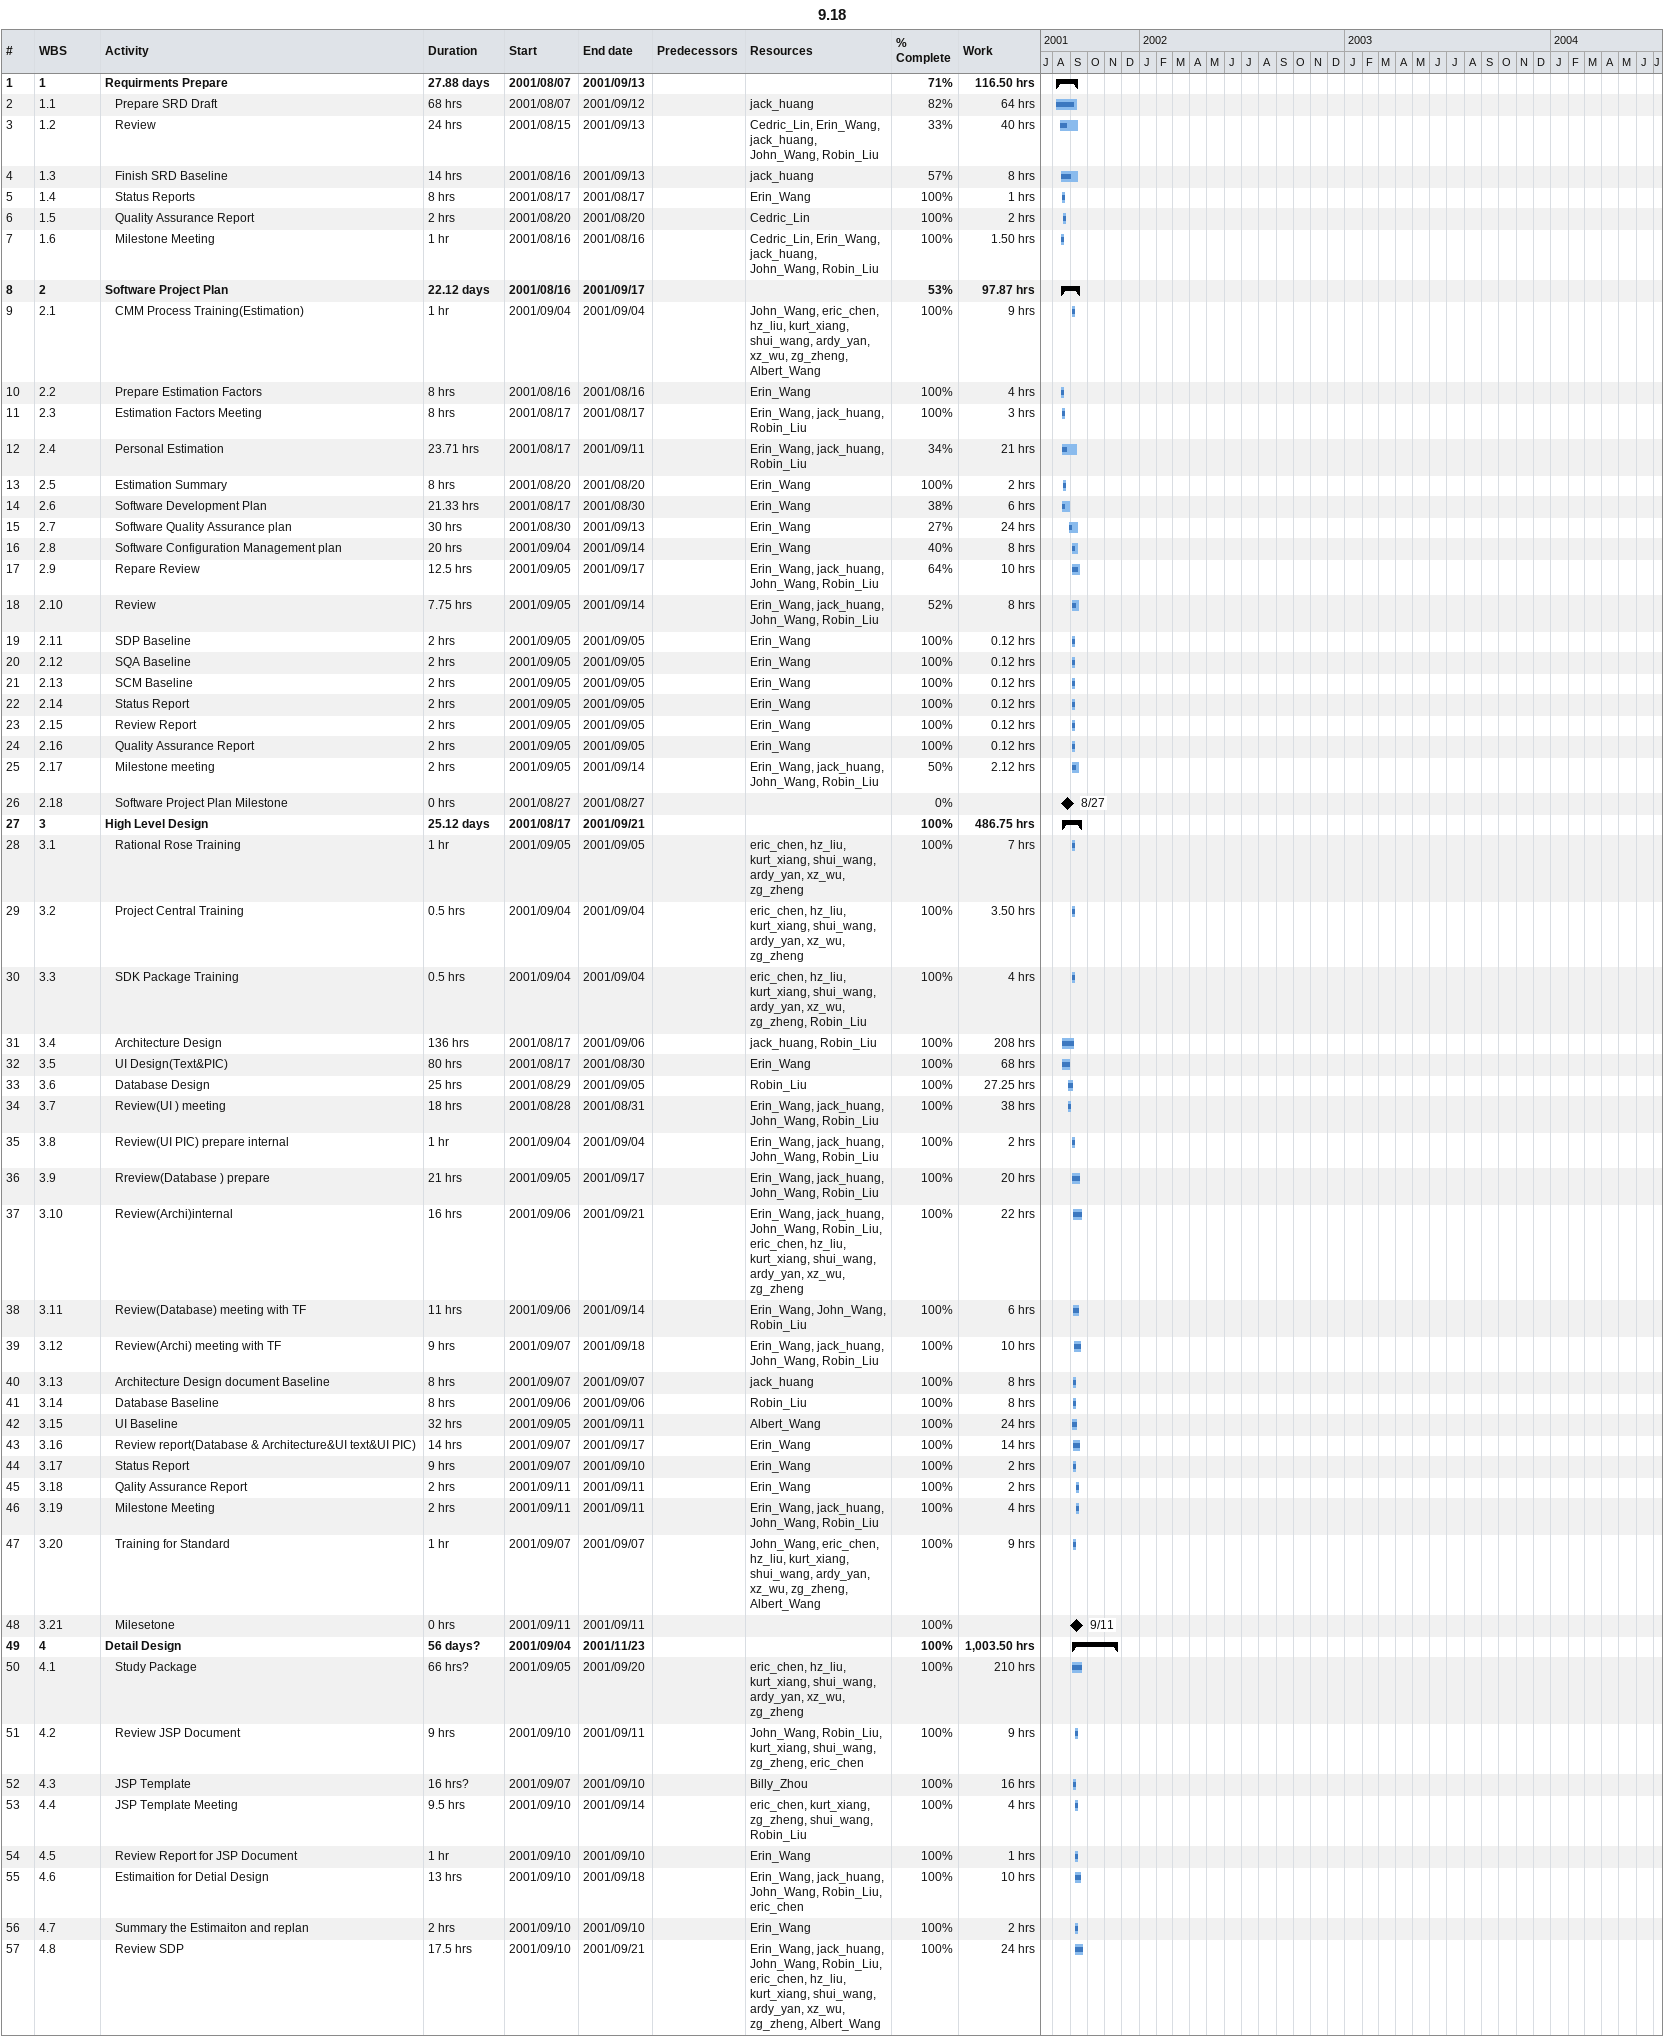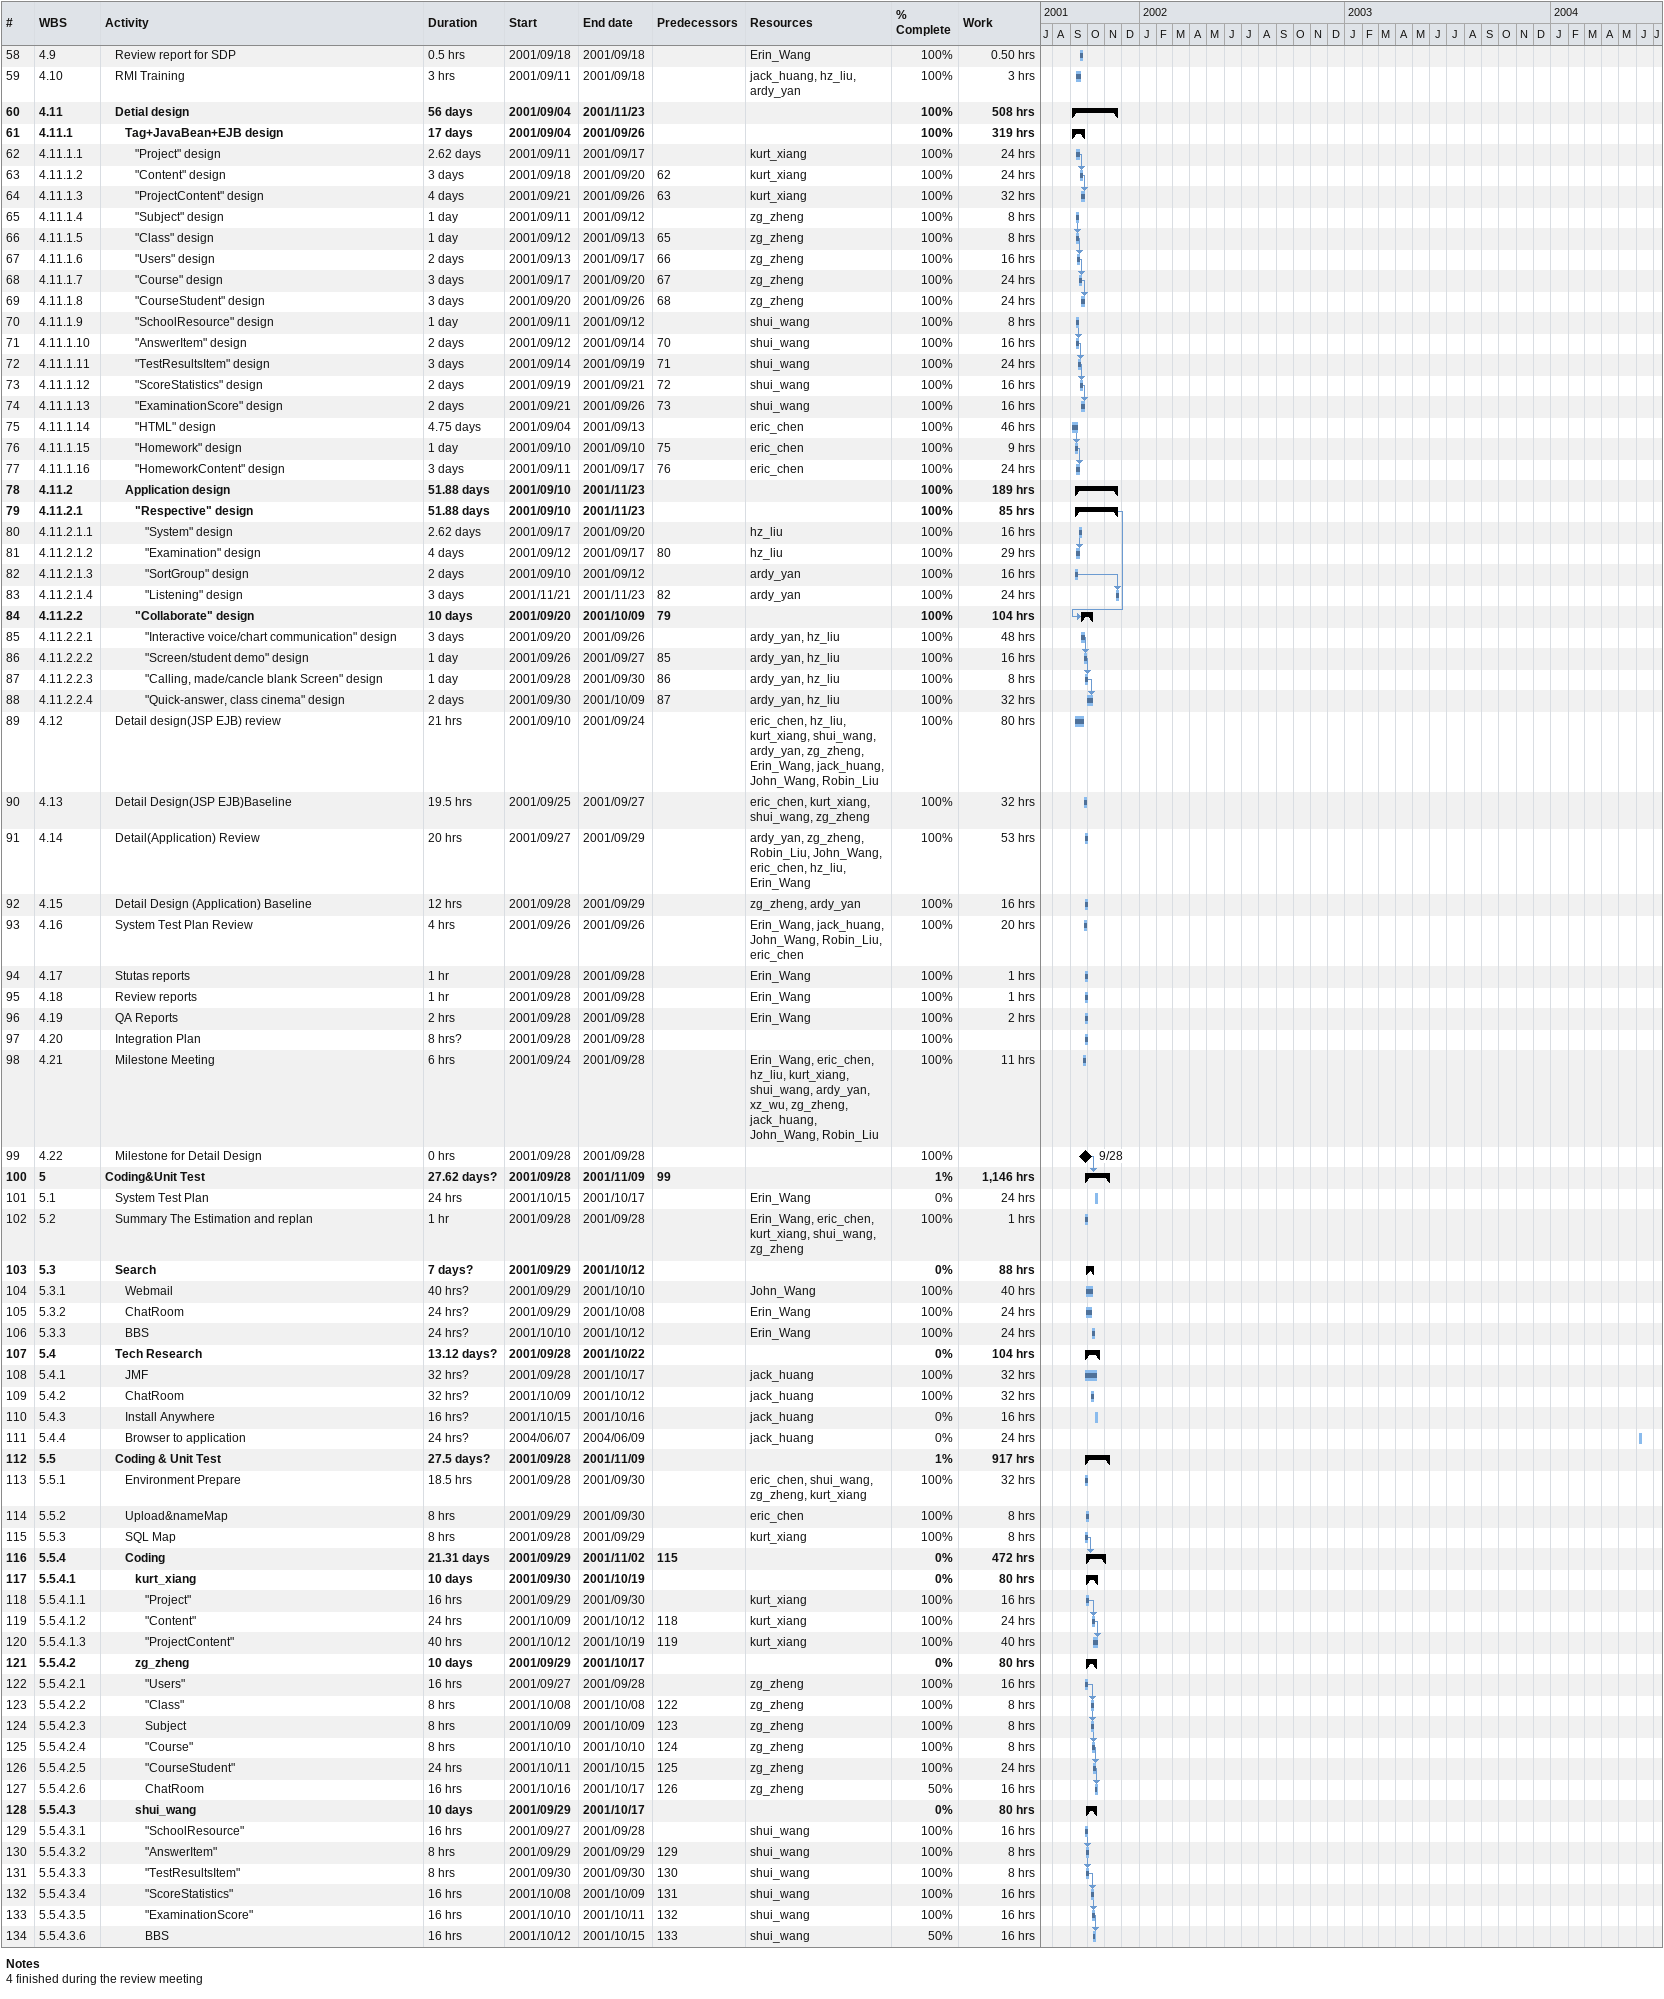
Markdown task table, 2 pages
9.18

| ID | WBS | Task | Duration | Start | Finish | Predecessors | Resources | % complete | Work (h) |
|---|---|---|---|---|---|---|---|---|---|
| 1 | 1 | **Requirments Prepare** | 27.88d | 2001-08-07 | 2001-09-13 |  |  | 71 | 116.50 |
| 2 | 1.1 | Prepare SRD Draft | 68h | 2001-08-07 | 2001-09-12 |  | jack_huang | 82 | 64 |
| 3 | 1.2 | Review | 24h | 2001-08-15 | 2001-09-13 |  | Cedric_Lin, Erin_Wang, jack_huang, John_Wang, Robin_Liu | 33 | 40 |
| 4 | 1.3 | Finish SRD Baseline | 14h | 2001-08-16 | 2001-09-13 |  | jack_huang | 57 | 8 |
| 5 | 1.4 | Status Reports | 8h | 2001-08-17 | 2001-08-17 |  | Erin_Wang | 100 | 1 |
| 6 | 1.5 | Quality Assurance Report | 2h | 2001-08-20 | 2001-08-20 |  | Cedric_Lin | 100 | 2 |
| 7 | 1.6 | Milestone Meeting | 1h | 2001-08-16 | 2001-08-16 |  | Cedric_Lin, Erin_Wang, jack_huang, John_Wang, Robin_Liu | 100 | 1.50 |
| 8 | 2 | **Software Project Plan** | 22.12d | 2001-08-16 | 2001-09-17 |  |  | 53 | 97.87 |
| 9 | 2.1 | CMM Process Training(Estimation) | 1h | 2001-09-04 | 2001-09-04 |  | John_Wang, eric_chen, hz_liu, kurt_xiang, shui_wang, ardy_yan, xz_wu, zg_zheng, Albert_Wang | 100 | 9 |
| 10 | 2.2 | Prepare Estimation Factors | 8h | 2001-08-16 | 2001-08-16 |  | Erin_Wang | 100 | 4 |
| 11 | 2.3 | Estimation Factors Meeting | 8h | 2001-08-17 | 2001-08-17 |  | Erin_Wang, jack_huang, Robin_Liu | 100 | 3 |
| 12 | 2.4 | Personal Estimation | 23.71h | 2001-08-17 | 2001-09-11 |  | Erin_Wang, jack_huang, Robin_Liu | 34 | 21 |
| 13 | 2.5 | Estimation Summary | 8h | 2001-08-20 | 2001-08-20 |  | Erin_Wang | 100 | 2 |
| 14 | 2.6 | Software Development Plan | 21.33h | 2001-08-17 | 2001-08-30 |  | Erin_Wang | 38 | 6 |
| 15 | 2.7 | Software Quality Assurance plan | 30h | 2001-08-30 | 2001-09-13 |  | Erin_Wang | 27 | 24 |
| 16 | 2.8 | Software Configuration Management plan | 20h | 2001-09-04 | 2001-09-14 |  | Erin_Wang | 40 | 8 |
| 17 | 2.9 | Repare Review | 12.5h | 2001-09-05 | 2001-09-17 |  | Erin_Wang, jack_huang, John_Wang, Robin_Liu | 64 | 10 |
| 18 | 2.10 | Review | 7.75h | 2001-09-05 | 2001-09-14 |  | Erin_Wang, jack_huang, John_Wang, Robin_Liu | 52 | 8 |
| 19 | 2.11 | SDP Baseline | 2h | 2001-09-05 | 2001-09-05 |  | Erin_Wang | 100 | 0.12 |
| 20 | 2.12 | SQA Baseline | 2h | 2001-09-05 | 2001-09-05 |  | Erin_Wang | 100 | 0.12 |
| 21 | 2.13 | SCM Baseline | 2h | 2001-09-05 | 2001-09-05 |  | Erin_Wang | 100 | 0.12 |
| 22 | 2.14 | Status Report | 2h | 2001-09-05 | 2001-09-05 |  | Erin_Wang | 100 | 0.12 |
| 23 | 2.15 | Review Report | 2h | 2001-09-05 | 2001-09-05 |  | Erin_Wang | 100 | 0.12 |
| 24 | 2.16 | Quality Assurance Report | 2h | 2001-09-05 | 2001-09-05 |  | Erin_Wang | 100 | 0.12 |
| 25 | 2.17 | Milestone meeting | 2h | 2001-09-05 | 2001-09-14 |  | Erin_Wang, jack_huang, John_Wang, Robin_Liu | 50 | 2.12 |
| 26 | 2.18 | Software Project Plan Milestone | 0h | 2001-08-27 | 2001-08-27 |  |  | 0 |  |
| 27 | 3 | **High Level Design** | 25.12d | 2001-08-17 | 2001-09-21 |  |  | 100 | 486.75 |
| 28 | 3.1 | Rational Rose Training | 1h | 2001-09-05 | 2001-09-05 |  | eric_chen, hz_liu, kurt_xiang, shui_wang, ardy_yan, xz_wu, zg_zheng | 100 | 7 |
| 29 | 3.2 | Project Central Training | 0.5h | 2001-09-04 | 2001-09-04 |  | eric_chen, hz_liu, kurt_xiang, shui_wang, ardy_yan, xz_wu, zg_zheng | 100 | 3.50 |
| 30 | 3.3 | SDK Package Training | 0.5h | 2001-09-04 | 2001-09-04 |  | eric_chen, hz_liu, kurt_xiang, shui_wang, ardy_yan, xz_wu, zg_zheng, Robin_Liu | 100 | 4 |
| 31 | 3.4 | Architecture Design | 136h | 2001-08-17 | 2001-09-06 |  | jack_huang, Robin_Liu | 100 | 208 |
| 32 | 3.5 | UI Design(Text&PIC) | 80h | 2001-08-17 | 2001-08-30 |  | Erin_Wang | 100 | 68 |
| 33 | 3.6 | Database Design | 25h | 2001-08-29 | 2001-09-05 |  | Robin_Liu | 100 | 27.25 |
| 34 | 3.7 | Review(UI ) meeting | 18h | 2001-08-28 | 2001-08-31 |  | Erin_Wang, jack_huang, John_Wang, Robin_Liu | 100 | 38 |
| 35 | 3.8 | Review(UI PIC) prepare internal | 1h | 2001-09-04 | 2001-09-04 |  | Erin_Wang, jack_huang, John_Wang, Robin_Liu | 100 | 2 |
| 36 | 3.9 | Rreview(Database ) prepare | 21h | 2001-09-05 | 2001-09-17 |  | Erin_Wang, jack_huang, John_Wang, Robin_Liu | 100 | 20 |
| 37 | 3.10 | Review(Archi)internal | 16h | 2001-09-06 | 2001-09-21 |  | Erin_Wang, jack_huang, John_Wang, Robin_Liu, eric_chen, hz_liu, kurt_xiang, shui_wang, ardy_yan, xz_wu, zg_zheng | 100 | 22 |
| 38 | 3.11 | Review(Database) meeting with TF | 11h | 2001-09-06 | 2001-09-14 |  | Erin_Wang, John_Wang, Robin_Liu | 100 | 6 |
| 39 | 3.12 | Review(Archi) meeting with TF | 9h | 2001-09-07 | 2001-09-18 |  | Erin_Wang, jack_huang, John_Wang, Robin_Liu | 100 | 10 |
| 40 | 3.13 | Architecture Design document Baseline | 8h | 2001-09-07 | 2001-09-07 |  | jack_huang | 100 | 8 |
| 41 | 3.14 | Database Baseline | 8h | 2001-09-06 | 2001-09-06 |  | Robin_Liu | 100 | 8 |
| 42 | 3.15 | UI Baseline | 32h | 2001-09-05 | 2001-09-11 |  | Albert_Wang | 100 | 24 |
| 43 | 3.16 | Review report(Database & Architecture&UI text&UI PIC) | 14h | 2001-09-07 | 2001-09-17 |  | Erin_Wang | 100 | 14 |
| 44 | 3.17 | Status Report | 9h | 2001-09-07 | 2001-09-10 |  | Erin_Wang | 100 | 2 |
| 45 | 3.18 | Qality Assurance Report | 2h | 2001-09-11 | 2001-09-11 |  | Erin_Wang | 100 | 2 |
| 46 | 3.19 | Milestone Meeting | 2h | 2001-09-11 | 2001-09-11 |  | Erin_Wang, jack_huang, John_Wang, Robin_Liu | 100 | 4 |
| 47 | 3.20 | Training for Standard | 1h | 2001-09-07 | 2001-09-07 |  | John_Wang, eric_chen, hz_liu, kurt_xiang, shui_wang, ardy_yan, xz_wu, zg_zheng, Albert_Wang | 100 | 9 |
| 48 | 3.21 | Milesetone | 0h | 2001-09-11 | 2001-09-11 |  |  | 100 |  |
| 49 | 4 | **Detail Design** | 56d? | 2001-09-04 | 2001-11-23 |  |  | 100 | 1003.50 |
| 50 | 4.1 | Study Package | 66h? | 2001-09-05 | 2001-09-20 |  | eric_chen, hz_liu, kurt_xiang, shui_wang, ardy_yan, xz_wu, zg_zheng | 100 | 210 |
| 51 | 4.2 | Review JSP Document | 9h | 2001-09-10 | 2001-09-11 |  | John_Wang, Robin_Liu, kurt_xiang, shui_wang, zg_zheng, eric_chen | 100 | 9 |
| 52 | 4.3 | JSP Template | 16h? | 2001-09-07 | 2001-09-10 |  | Billy_Zhou | 100 | 16 |
| 53 | 4.4 | JSP Template Meeting | 9.5h | 2001-09-10 | 2001-09-14 |  | eric_chen, kurt_xiang, zg_zheng, shui_wang, Robin_Liu | 100 | 4 |
| 54 | 4.5 | Review Report for JSP Document | 1h | 2001-09-10 | 2001-09-10 |  | Erin_Wang | 100 | 1 |
| 55 | 4.6 | Estimaition for Detial Design | 13h | 2001-09-10 | 2001-09-18 |  | Erin_Wang, jack_huang, John_Wang, Robin_Liu, eric_chen | 100 | 10 |
| 56 | 4.7 | Summary the Estimaiton and replan | 2h | 2001-09-10 | 2001-09-10 |  | Erin_Wang | 100 | 2 |
| 57 | 4.8 | Review SDP | 17.5h | 2001-09-10 | 2001-09-21 |  | Erin_Wang, jack_huang, John_Wang, Robin_Liu, eric_chen, hz_liu, kurt_xiang, shui_wang, ardy_yan, xz_wu, zg_zheng, Albert_Wang | 100 | 24 |
| 58 | 4.9 | Review report for SDP | 0.5h | 2001-09-18 | 2001-09-18 |  | Erin_Wang | 100 | 0.50 |
| 59 | 4.10 | RMI Training | 3h | 2001-09-11 | 2001-09-18 |  | jack_huang, hz_liu, ardy_yan | 100 | 3 |
| 60 | 4.11 | **Detial design** | 56d | 2001-09-04 | 2001-11-23 |  |  | 100 | 508 |
| 61 | 4.11.1 | **Tag+JavaBean+EJB design** | 17d | 2001-09-04 | 2001-09-26 |  |  | 100 | 319 |
| 62 | 4.11.1.1 | "Project" design | 2.62d | 2001-09-11 | 2001-09-17 |  | kurt_xiang | 100 | 24 |
| 63 | 4.11.1.2 | "Content" design | 3d | 2001-09-18 | 2001-09-20 | 62 | kurt_xiang | 100 | 24 |
| 64 | 4.11.1.3 | "ProjectContent" design | 4d | 2001-09-21 | 2001-09-26 | 63 | kurt_xiang | 100 | 32 |
| 65 | 4.11.1.4 | "Subject" design | 1d | 2001-09-11 | 2001-09-12 |  | zg_zheng | 100 | 8 |
| 66 | 4.11.1.5 | "Class" design | 1d | 2001-09-12 | 2001-09-13 | 65 | zg_zheng | 100 | 8 |
| 67 | 4.11.1.6 | "Users" design | 2d | 2001-09-13 | 2001-09-17 | 66 | zg_zheng | 100 | 16 |
| 68 | 4.11.1.7 | "Course" design | 3d | 2001-09-17 | 2001-09-20 | 67 | zg_zheng | 100 | 24 |
| 69 | 4.11.1.8 | "CourseStudent" design | 3d | 2001-09-20 | 2001-09-26 | 68 | zg_zheng | 100 | 24 |
| 70 | 4.11.1.9 | "SchoolResource" design | 1d | 2001-09-11 | 2001-09-12 |  | shui_wang | 100 | 8 |
| 71 | 4.11.1.10 | "AnswerItem" design | 2d | 2001-09-12 | 2001-09-14 | 70 | shui_wang | 100 | 16 |
| 72 | 4.11.1.11 | "TestResultsItem" design | 3d | 2001-09-14 | 2001-09-19 | 71 | shui_wang | 100 | 24 |
| 73 | 4.11.1.12 | "ScoreStatistics" design | 2d | 2001-09-19 | 2001-09-21 | 72 | shui_wang | 100 | 16 |
| 74 | 4.11.1.13 | "ExaminationScore" design | 2d | 2001-09-21 | 2001-09-26 | 73 | shui_wang | 100 | 16 |
| 75 | 4.11.1.14 | "HTML" design | 4.75d | 2001-09-04 | 2001-09-13 |  | eric_chen | 100 | 46 |
| 76 | 4.11.1.15 | "Homework" design | 1d | 2001-09-10 | 2001-09-10 | 75 | eric_chen | 100 | 9 |
| 77 | 4.11.1.16 | "HomeworkContent" design | 3d | 2001-09-11 | 2001-09-17 | 76 | eric_chen | 100 | 24 |
| 78 | 4.11.2 | **Application design** | 51.88d | 2001-09-10 | 2001-11-23 |  |  | 100 | 189 |
| 79 | 4.11.2.1 | **"Respective" design** | 51.88d | 2001-09-10 | 2001-11-23 |  |  | 100 | 85 |
| 80 | 4.11.2.1.1 | "System" design | 2.62d | 2001-09-17 | 2001-09-20 |  | hz_liu | 100 | 16 |
| 81 | 4.11.2.1.2 | "Examination" design | 4d | 2001-09-12 | 2001-09-17 | 80 | hz_liu | 100 | 29 |
| 82 | 4.11.2.1.3 | "SortGroup" design | 2d | 2001-09-10 | 2001-09-12 |  | ardy_yan | 100 | 16 |
| 83 | 4.11.2.1.4 | "Listening" design | 3d | 2001-11-21 | 2001-11-23 | 82 | ardy_yan | 100 | 24 |
| 84 | 4.11.2.2 | **"Collaborate" design** | 10d | 2001-09-20 | 2001-10-09 | 79 |  | 100 | 104 |
| 85 | 4.11.2.2.1 | "Interactive voice/chart communication" design | 3d | 2001-09-20 | 2001-09-26 |  | ardy_yan, hz_liu | 100 | 48 |
| 86 | 4.11.2.2.2 | "Screen/student demo" design | 1d | 2001-09-26 | 2001-09-27 | 85 | ardy_yan, hz_liu | 100 | 16 |
| 87 | 4.11.2.2.3 | "Calling, made/cancle blank Screen" design | 1d | 2001-09-28 | 2001-09-30 | 86 | ardy_yan, hz_liu | 100 | 8 |
| 88 | 4.11.2.2.4 | "Quick-answer, class cinema" design | 2d | 2001-09-30 | 2001-10-09 | 87 | ardy_yan, hz_liu | 100 | 32 |
| 89 | 4.12 | Detail design(JSP EJB) review | 21h | 2001-09-10 | 2001-09-24 |  | eric_chen, hz_liu, kurt_xiang, shui_wang, ardy_yan, zg_zheng, Erin_Wang, jack_huang, John_Wang, Robin_Liu | 100 | 80 |
| 90 | 4.13 | Detail Design(JSP EJB)Baseline | 19.5h | 2001-09-25 | 2001-09-27 |  | eric_chen, kurt_xiang, shui_wang, zg_zheng | 100 | 32 |
| 91 | 4.14 | Detail(Application) Review | 20h | 2001-09-27 | 2001-09-29 |  | ardy_yan, zg_zheng, Robin_Liu, John_Wang, eric_chen, hz_liu, Erin_Wang | 100 | 53 |
| 92 | 4.15 | Detail Design (Application) Baseline | 12h | 2001-09-28 | 2001-09-29 |  | zg_zheng, ardy_yan | 100 | 16 |
| 93 | 4.16 | System Test Plan Review | 4h | 2001-09-26 | 2001-09-26 |  | Erin_Wang, jack_huang, John_Wang, Robin_Liu, eric_chen | 100 | 20 |
| 94 | 4.17 | Stutas reports | 1h | 2001-09-28 | 2001-09-28 |  | Erin_Wang | 100 | 1 |
| 95 | 4.18 | Review reports | 1h | 2001-09-28 | 2001-09-28 |  | Erin_Wang | 100 | 1 |
| 96 | 4.19 | QA Reports | 2h | 2001-09-28 | 2001-09-28 |  | Erin_Wang | 100 | 2 |
| 97 | 4.20 | Integration Plan | 8h? | 2001-09-28 | 2001-09-28 |  |  | 100 |  |
| 98 | 4.21 | Milestone Meeting | 6h | 2001-09-24 | 2001-09-28 |  | Erin_Wang, eric_chen, hz_liu, kurt_xiang, shui_wang, ardy_yan, xz_wu, zg_zheng, jack_huang, John_Wang, Robin_Liu | 100 | 11 |
| 99 | 4.22 | Milestone for Detail Design | 0h | 2001-09-28 | 2001-09-28 |  |  | 100 |  |
| 100 | 5 | **Coding&Unit Test** | 27.62d? | 2001-09-28 | 2001-11-09 | 99 |  | 1 | 1146 |
| 101 | 5.1 | System Test Plan | 24h | 2001-10-15 | 2001-10-17 |  | Erin_Wang | 0 | 24 |
| 102 | 5.2 | Summary The Estimation and replan | 1h | 2001-09-28 | 2001-09-28 |  | Erin_Wang, eric_chen, kurt_xiang, shui_wang, zg_zheng | 100 | 1 |
| 103 | 5.3 | **Search** | 7d? | 2001-09-29 | 2001-10-12 |  |  | 0 | 88 |
| 104 | 5.3.1 | Webmail | 40h? | 2001-09-29 | 2001-10-10 |  | John_Wang | 100 | 40 |
| 105 | 5.3.2 | ChatRoom | 24h? | 2001-09-29 | 2001-10-08 |  | Erin_Wang | 100 | 24 |
| 106 | 5.3.3 | BBS | 24h? | 2001-10-10 | 2001-10-12 |  | Erin_Wang | 100 | 24 |
| 107 | 5.4 | **Tech Research** | 13.12d? | 2001-09-28 | 2001-10-22 |  |  | 0 | 104 |
| 108 | 5.4.1 | JMF | 32h? | 2001-09-28 | 2001-10-17 |  | jack_huang | 100 | 32 |
| 109 | 5.4.2 | ChatRoom | 32h? | 2001-10-09 | 2001-10-12 |  | jack_huang | 100 | 32 |
| 110 | 5.4.3 | Install Anywhere | 16h? | 2001-10-15 | 2001-10-16 |  | jack_huang | 0 | 16 |
| 111 | 5.4.4 | Browser to application | 24h? | 2004-06-07 | 2004-06-09 |  | jack_huang | 0 | 24 |
| 112 | 5.5 | **Coding & Unit Test** | 27.5d? | 2001-09-28 | 2001-11-09 |  |  | 1 | 917 |
| 113 | 5.5.1 | Environment Prepare | 18.5h | 2001-09-28 | 2001-09-30 |  | eric_chen, shui_wang, zg_zheng, kurt_xiang | 100 | 32 |
| 114 | 5.5.2 | Upload&nameMap | 8h | 2001-09-29 | 2001-09-30 |  | eric_chen | 100 | 8 |
| 115 | 5.5.3 | SQL Map | 8h | 2001-09-28 | 2001-09-29 |  | kurt_xiang | 100 | 8 |
| 116 | 5.5.4 | **Coding** | 21.31d | 2001-09-29 | 2001-11-02 | 115 |  | 0 | 472 |
| 117 | 5.5.4.1 | **kurt_xiang** | 10d | 2001-09-30 | 2001-10-19 |  |  | 0 | 80 |
| 118 | 5.5.4.1.1 | "Project" | 16h | 2001-09-29 | 2001-09-30 |  | kurt_xiang | 100 | 16 |
| 119 | 5.5.4.1.2 | "Content" | 24h | 2001-10-09 | 2001-10-12 | 118 | kurt_xiang | 100 | 24 |
| 120 | 5.5.4.1.3 | "ProjectContent" | 40h | 2001-10-12 | 2001-10-19 | 119 | kurt_xiang | 100 | 40 |
| 121 | 5.5.4.2 | **zg_zheng** | 10d | 2001-09-29 | 2001-10-17 |  |  | 0 | 80 |
| 122 | 5.5.4.2.1 | "Users" | 16h | 2001-09-27 | 2001-09-28 |  | zg_zheng | 100 | 16 |
| 123 | 5.5.4.2.2 | "Class" | 8h | 2001-10-08 | 2001-10-08 | 122 | zg_zheng | 100 | 8 |
| 124 | 5.5.4.2.3 | Subject | 8h | 2001-10-09 | 2001-10-09 | 123 | zg_zheng | 100 | 8 |
| 125 | 5.5.4.2.4 | "Course" | 8h | 2001-10-10 | 2001-10-10 | 124 | zg_zheng | 100 | 8 |
| 126 | 5.5.4.2.5 | "CourseStudent" | 24h | 2001-10-11 | 2001-10-15 | 125 | zg_zheng | 100 | 24 |
| 127 | 5.5.4.2.6 | ChatRoom | 16h | 2001-10-16 | 2001-10-17 | 126 | zg_zheng | 50 | 16 |
| 128 | 5.5.4.3 | **shui_wang** | 10d | 2001-09-29 | 2001-10-17 |  |  | 0 | 80 |
| 129 | 5.5.4.3.1 | "SchoolResource" | 16h | 2001-09-27 | 2001-09-28 |  | shui_wang | 100 | 16 |
| 130 | 5.5.4.3.2 | "AnswerItem" | 8h | 2001-09-29 | 2001-09-29 | 129 | shui_wang | 100 | 8 |
| 131 | 5.5.4.3.3 | "TestResultsItem" | 8h | 2001-09-30 | 2001-09-30 | 130 | shui_wang | 100 | 8 |
| 132 | 5.5.4.3.4 | "ScoreStatistics" | 16h | 2001-10-08 | 2001-10-09 | 131 | shui_wang | 100 | 16 |
| 133 | 5.5.4.3.5 | "ExaminationScore" | 16h | 2001-10-10 | 2001-10-11 | 132 | shui_wang | 100 | 16 |
| 134 | 5.5.4.3.6 | BBS | 16h | 2001-10-12 | 2001-10-15 | 133 | shui_wang | 50 | 16 |

Notes
- 4: finished during the review meeting
